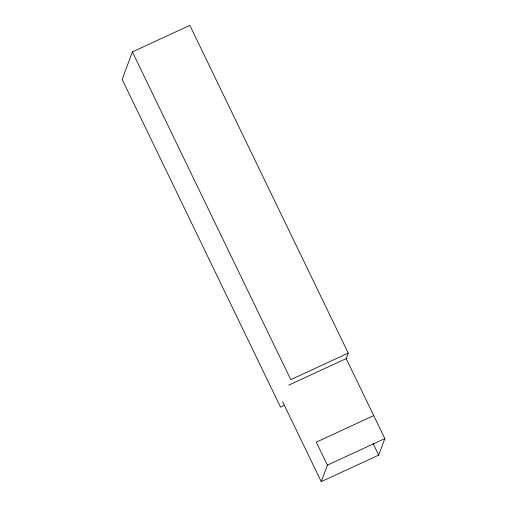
<?xml version="1.0" encoding="UTF-8"?>
<svg xmlns="http://www.w3.org/2000/svg" width="507" height="507" viewBox="0 0 507 507"><rect width="100%" height="100%" fill="white"/><g stroke="black" fill="none" stroke-linecap="round" stroke-linejoin="round"><path stroke-width="0.76" d="M288.737 385.149L346.18 358.601L348.227 353.1L189.84 25.35L132.397 51.898L122.162 79.415L280.555 407.165L284.858 405.169M282.602 401.658L321.254 481.65L327.395 465.141L384.838 438.593L346.18 358.601M321.254 481.65L378.697 455.102L384.838 438.593M348.227 353.1L290.784 379.648L132.397 51.898M373.722 415.601L316.286 442.148L327.395 465.141M372.975 443.257L378.697 455.102"/></g></svg>
